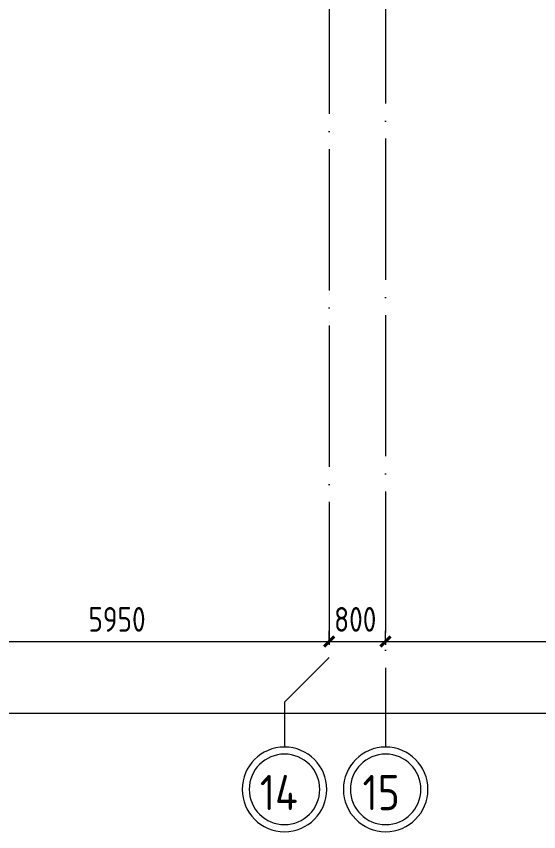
# Model space of a CAD drawing. Header units: millimetres. Extents: x -421858 to 614926, y -468665 to 141641.
# Drawn here: x -27097 to -19687, y -34968 to -23408 of the extents above; entities that cross this region are included whole.
import ezdxf

# ---------------------------------------------------------------- set-up
doc = ezdxf.new("R2010")
doc.units = ezdxf.units.MM
doc.linetypes.add('ADSK_Линия сетки', pattern=[25, 20, -2.5, 0, -2.5])
doc.layers.add('Оси', color=252, linetype='Continuous', lineweight=9)
doc.layers.add('Размеры', color=7, linetype='Continuous', lineweight=9)
doc.styles.add('GOST Common_2', font='', dxfattribs={"width": 0.9, "height": 250})
doc.styles.add('GOST Common_4', font='', dxfattribs={"height": 7})
doc.styles.get('GOST Common_2').set_extended_font_data('GOST type B')
doc.styles.get('GOST Common_4').set_extended_font_data('GOST 2.304 type A')

# ---------------------------------------------------------------- blocks, each defined once
blk = doc.blocks.new('1 этаж')
at = {"layer": 'Оси', "color": 251, "linetype": 'ADSK_Линия сетки', "ltscale": 100, "true_color": 0x636466}
for p, q in [((-22658, 32209), (-22658, -32498)), ((-21858, -2642), (-21858, -33768))]:
    blk.add_line(p, q, dxfattribs=at)
at = {"layer": 'Оси', "color": 251, "ltscale": 100, "true_color": 0x636466}
for p, q in [((-22658, -32498), (-23293, -33133)), ((-23293, -33133), (-23293, -33768))]:
    blk.add_line(p, q, dxfattribs=at)
at = {"layer": 'Оси', "color": 251, "lineweight": 20, "true_color": 0x636466}
for centre, radius, start, end in [((-23293, -34368), 600, 0, 180), ((-23293, -34368), 500, 0, 180), ((-21858, -34368), 600, 0, 180), ((-21858, -34368), 500, 0, 180), ((-23293, -34368), 600, 180, 0), ((-23293, -34368), 500, 180, 0), ((-21858, -34368), 600, 180, 0), ((-21858, -34368), 500, 180, 0)]:
    blk.add_arc(centre, radius, start, end, dxfattribs=at)
at = {"layer": 'Размеры', "color": 251, "lineweight": 20, "true_color": 0x636466}
for p, q in [((-22658, -32271), (-22658, -32121)), ((-22658, -32271), (-22658, -32121)), ((-21858, -32271), (-21858, -32121)), ((-21858, -32271), (-21858, -32121)), ((-28608, -32271), (-22658, -32271)), ((-22658, -32271), (-22658, -32321)), ((-22658, -32271), (-21858, -32271)), ((-22658, -32271), (-22658, -32321)), ((-21858, -32271), (-21858, -32321)), ((-21858, -32271), (-16658, -32271)), ((-21858, -32271), (-21858, -32321)), ((-65608, -33289), (2292, -33289))]:
    blk.add_line(p, q, dxfattribs=at)
at = {"layer": 'Размеры', "color": 251, "lineweight": 40, "true_color": 0x636466}
for p, q in [((-22658, -32271), (-22587, -32200)), ((-22658, -32271), (-22587, -32200)), ((-21858, -32271), (-21787, -32200)), ((-21858, -32271), (-21787, -32200)), ((-22658, -32271), (-22729, -32341)), ((-22658, -32271), (-22729, -32341)), ((-21858, -32271), (-21929, -32341)), ((-21858, -32271), (-21929, -32341))]:
    blk.add_line(p, q, dxfattribs=at)
at = {"layer": 'Оси', "color": 251, "true_color": 0x636466, "style": 'GOST Common_2', "width": 0.9}
for s, p in [('14', (-23641, -34663)), ('15', (-22185, -34663))]:
    blk.add_text(s, height=500, dxfattribs=at).set_placement(p)
at = {"layer": 'Размеры', "color": 251, "lineweight": 20, "true_color": 0x636466, "char_height": 350, "attachment_point": 1, "line_spacing_factor": 1.022761, "style": 'GOST Common_4'}
for s, insert, width in [('5950', (-26074, -31783), 1059.58), ('800', (-22589, -31783), 794.69)]:
    blk.add_mtext(s, dxfattribs=dict(at, insert=insert, width=width))

msp = doc.modelspace()

# ---------------------------------------------------------------- block references
msp.add_blockref('1 этаж', (0, 0))

doc.saveas('drawing.dxf')
